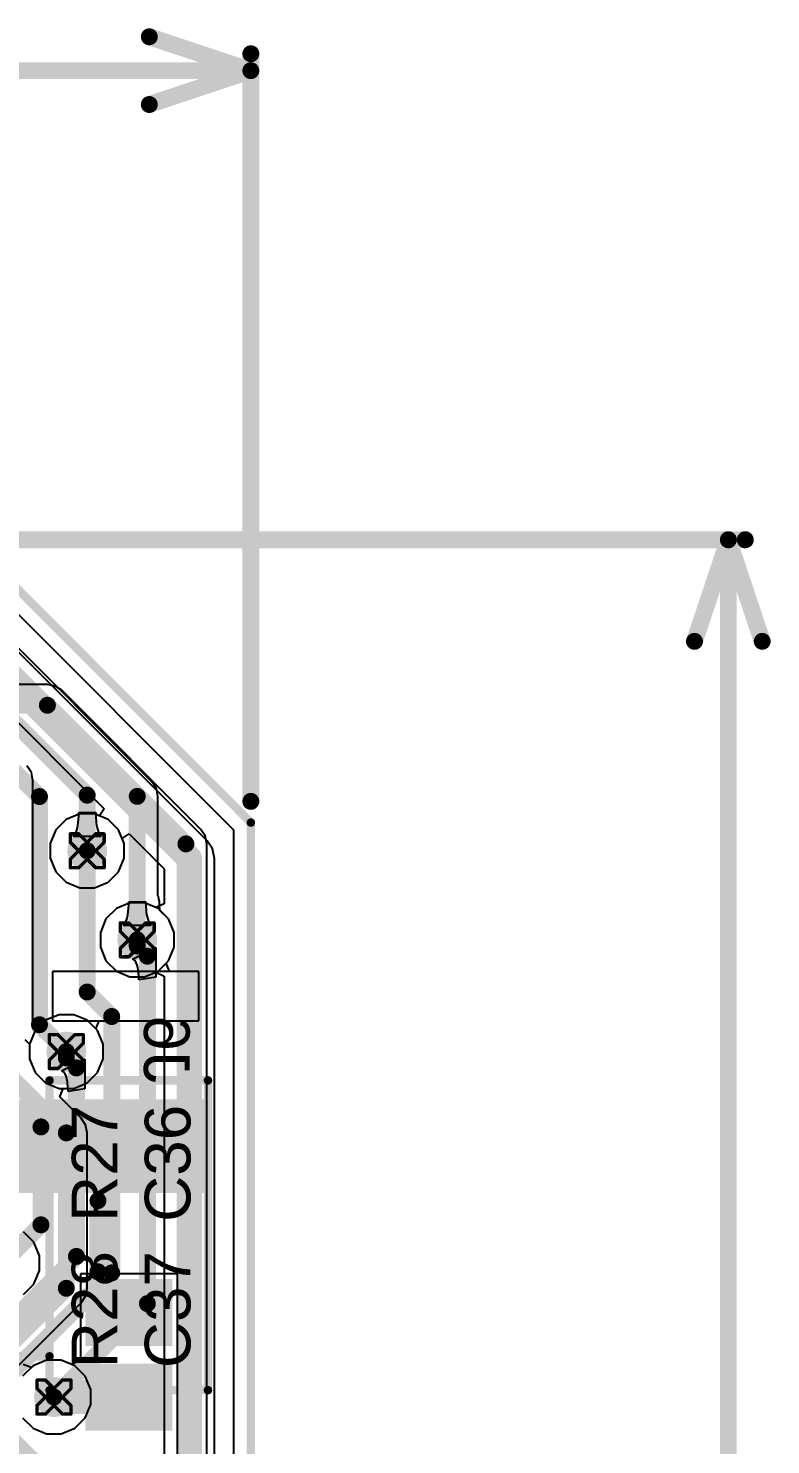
# Model space of a CAD drawing. Header units: inches. Extents: x -6 to 328, y -6 to 90.
# Drawn here: x 33.31 to 44.45, y 23.07 to 44.32 of the extents above; entities that cross this region are included whole.
import ezdxf

# ---------------------------------------------------------------- set-up
doc = ezdxf.new("R2010")
doc.units = ezdxf.units.IN
for name, color, linetype in [('Board Outline', 216, 'Continuous'), ('Bottom Layer', 5, 'Continuous'), ('Bottom Overlay', 54, 'Continuous'), ('Bottom Paste', 16, 'Continuous'), ('Bottom Solder', 6, 'Continuous'), ('Dimensions', 6, 'Continuous'), ('Drill Drawing', 1, 'Continuous'), ('GND', 76, 'Continuous'), ('PWR', 16, 'Continuous'), ('Top Layer', 1, 'Continuous'), ('Top Overlay', 2, 'Continuous'), ('Via Holes', 16, 'Continuous')]:
    doc.layers.add(name, color=color, linetype=linetype)
doc.styles.add('Arial', font='', dxfattribs={"height": 0.2})
doc.styles.get('Arial').set_extended_font_data('Arial')

# ---------------------------------------------------------------- blocks, each defined once
blk = doc.blocks.new('M55_7013242R_B_49')
at = {"layer": 'Bottom Layer'}
for points in [[(-12.62, 3.8), (-11.42, 3.8), (-11.42, 1.1), (-12.62, 1.1)], [(-9.925, 3.3), (-9.125, 3.3), (-9.125, 2.2), (-9.925, 2.2)], [(-8.655, 3.3), (-7.855, 3.3), (-7.855, 2.2), (-8.655, 2.2)]]:
    blk.add_hatch(color=5, dxfattribs=at).paths.add_polyline_path(points)
at = {"layer": 'Bottom Paste'}
for points in [[(-12.62, 3.8), (-11.42, 3.8), (-11.42, 1.1), (-12.62, 1.1)], [(-9.925, 3.3), (-9.125, 3.3), (-9.125, 2.2), (-9.925, 2.2)], [(-8.655, 3.3), (-7.855, 3.3), (-7.855, 2.2), (-8.655, 2.2)]]:
    blk.add_hatch(color=16, dxfattribs=at).paths.add_polyline_path(points)
at = {"layer": 'Bottom Solder'}
for points in [[(-12.722, 3.902), (-11.318, 3.902), (-11.318, 0.998), (-12.722, 0.998)], [(-10.027, 3.402), (-9.023, 3.402), (-9.023, 2.098), (-10.027, 2.098)], [(-8.757, 3.402), (-7.753, 3.402), (-7.753, 2.098), (-8.757, 2.098)]]:
    blk.add_hatch(color=6, dxfattribs=at).paths.add_polyline_path(points)
at = {"layer": 'Bottom Overlay'}
blk.add_lwpolyline([(-10.135, 2.286, 0.254, 0.254, 0), (-11.201, 2.286, 0.254, 0.254, 0)], format="xyseb", dxfattribs=at)
for points in [[(-11.265, 2.286, 0.127, 0.127, 1), (-11.138, 2.286, 0.127, 0.127, 1)], [(-10.198, 2.286, 0.127, 0.127, 1), (-10.071, 2.286, 0.127, 0.127, 1)]]:
    blk.add_lwpolyline(points, format="xyseb", close=True, dxfattribs=at)

msp = doc.modelspace()

# ---------------------------------------------------------------- hatches: boundary and pattern name
at = {"layer": 'Bottom Layer'}
h = msp.add_hatch(color=5, dxfattribs=at)
edge = h.paths.add_edge_path()
edge.add_arc((34.194, 31.984), 0.3, 0, 360)
h = msp.add_hatch(color=5, dxfattribs=at)
edge = h.paths.add_edge_path()
edge.add_arc((34.945, 30.647), 0.3, 0, 360)
h = msp.add_hatch(color=5, dxfattribs=at)
edge = h.paths.add_edge_path()
edge.add_arc((33.881, 28.971), 0.3, 0, 360)
h = msp.add_hatch(color=5, dxfattribs=at)
edge = h.paths.add_edge_path()
edge.add_arc((33.695, 23.788), 0.3, 0, 360)
at = {"layer": 'GND'}
h = msp.add_hatch(color=76, dxfattribs=at)
edge = h.paths.add_edge_path()
edge.add_arc((34.194, 31.984), 0.3, 0, 360)
h = msp.add_hatch(color=76, dxfattribs=at)
edge = h.paths.add_edge_path()
edge.add_arc((34.945, 30.647), 0.3, 0, 360)
h = msp.add_hatch(color=76, dxfattribs=at)
edge = h.paths.add_edge_path()
edge.add_arc((33.881, 28.971), 0.3, 0, 360)
h = msp.add_hatch(color=76, dxfattribs=at)
edge = h.paths.add_edge_path()
edge.add_arc((33.695, 23.788), 0.3, 0, 360)
at = {"layer": 'PWR'}
h = msp.add_hatch(color=16, dxfattribs=at)
edge = h.paths.add_edge_path()
edge.add_arc((34.194, 31.984), 0.3, 0, 360)
h = msp.add_hatch(color=16, dxfattribs=at)
edge = h.paths.add_edge_path()
edge.add_arc((34.945, 30.647), 0.3, 0, 360)
h = msp.add_hatch(color=16, dxfattribs=at)
edge = h.paths.add_edge_path()
edge.add_arc((33.881, 28.971), 0.3, 0, 360)
h = msp.add_hatch(color=16, dxfattribs=at)
edge = h.paths.add_edge_path()
edge.add_arc((33.695, 23.788), 0.3, 0, 360)
at = {"layer": 'Top Layer'}
h = msp.add_hatch(color=1, dxfattribs=at)
edge = h.paths.add_edge_path()
edge.add_arc((34.194, 31.984), 0.3, 0, 360)
h = msp.add_hatch(color=1, dxfattribs=at)
edge = h.paths.add_edge_path()
edge.add_arc((34.945, 30.647), 0.3, 0, 360)
h = msp.add_hatch(color=1, dxfattribs=at)
edge = h.paths.add_edge_path()
edge.add_arc((33.881, 28.971), 0.3, 0, 360)
h = msp.add_hatch(color=1, dxfattribs=at)
edge = h.paths.add_edge_path()
edge.add_arc((33.695, 23.788), 0.3, 0, 360)
at = {"layer": 'Via Holes'}
h = msp.add_hatch(color=7, dxfattribs=at)
edge = h.paths.add_edge_path()
edge.add_arc((34.194, 31.984), 0.15, 0, 360)
h = msp.add_hatch(color=7, dxfattribs=at)
edge = h.paths.add_edge_path()
edge.add_arc((34.945, 30.647), 0.15, 0, 360)
h = msp.add_hatch(color=7, dxfattribs=at)
edge = h.paths.add_edge_path()
edge.add_arc((33.881, 28.971), 0.15, 0, 360)
h = msp.add_hatch(color=7, dxfattribs=at)
edge = h.paths.add_edge_path()
edge.add_arc((33.695, 23.788), 0.15, 0, 360)

# ---------------------------------------------------------------- linework, layer by layer
at = {"layer": 'Board Outline'}
for points in [[(32.407, 36.65, 0.127, 0.127, 0), (36.65, 32.407, 0.127, 0.127, 0)], [(36.65, 32.407, 0.127, 0.127, 0), (36.65, -1.407, 0.127, 0.127, 0)]]:
    msp.add_lwpolyline(points, format="xyseb", dxfattribs=at)
msp.add_lwpolyline([(36.618, 32.407, 0.0635, 0.0635, 1), (36.682, 32.407, 0.0635, 0.0635, 1)], format="xyseb", close=True, dxfattribs=at)
msp.add_lwpolyline([(36.618, 32.407, 0.0635, 0.0635, 1), (36.682, 32.407, 0.0635, 0.0635, 1)], format="xyseb", close=True, dxfattribs=at)
at = {"layer": 'Bottom Layer'}
for p, q in [((32.3, 36.391), (36.391, 32.3)), ((35.164, 33.02), (32.04, 36.144)), ((35.232, 32.919), (35.164, 33.02)), ((35.255, 32.8), (35.232, 32.919)), ((35.255, 31.311), (35.255, 32.8)), ((34.066, 32.502), (34.067, 32.556)), ((34.067, 32.556), (34.321, 32.556)), ((34.321, 32.556), (34.322, 32.502)), ((34.037, 32.294), (34.046, 32.328)), ((34.046, 32.328), (34.054, 32.366)), ((34.054, 32.366), (34.059, 32.407)), ((34.059, 32.407), (34.066, 32.502)), ((34.322, 32.502), (34.328, 32.407)), ((34.328, 32.407), (34.334, 32.366)), ((34.334, 32.366), (34.342, 32.328)), ((34.342, 32.328), (34.351, 32.294)), ((36.391, 32.3), (36.391, -1.3)), ((33.984, 32.198), (34, 32.216)), ((34.404, 32.198), (33.984, 32.198)), ((34, 32.216), (34.014, 32.238)), ((34.014, 32.238), (34.026, 32.264)), ((34.026, 32.264), (34.037, 32.294)), ((34.351, 32.294), (34.361, 32.264)), ((34.361, 32.264), (34.374, 32.238)), ((34.374, 32.238), (34.388, 32.216)), ((34.388, 32.216), (34.404, 32.198)), ((35.262, 31.301), (35.255, 31.311)), ((35.262, 31.3), (35.262, 31.301)), ((35.263, 31.299), (35.262, 31.3)), ((35.271, 31.26), (35.263, 31.299)), ((35.279, 31.222), (35.271, 31.26)), ((34.797, 30.992), (34.804, 31.029)), ((34.804, 31.029), (34.81, 31.071)), ((34.81, 31.071), (34.817, 31.166)), ((34.817, 31.166), (34.818, 31.219)), ((34.818, 31.219), (35.072, 31.219)), ((35.072, 31.219), (35.073, 31.166)), ((35.073, 31.166), (35.079, 31.071)), ((35.079, 31.071), (35.085, 31.029)), ((35.085, 31.029), (35.092, 30.992)), ((35.28, 31.175), (35.279, 31.222)), ((35.285, 31.093), (35.28, 31.175)), ((35.286, 31.09), (35.285, 31.093)), ((35.414, 30.961), (35.286, 31.09)), ((34.735, 30.862), (34.75, 30.88)), ((35.155, 30.862), (34.735, 30.862)), ((34.75, 30.88), (34.765, 30.902)), ((34.765, 30.902), (34.777, 30.928)), ((34.777, 30.928), (34.788, 30.958)), ((34.788, 30.958), (34.797, 30.992)), ((35.092, 30.992), (35.102, 30.958)), ((35.102, 30.958), (35.112, 30.928)), ((35.112, 30.928), (35.125, 30.902)), ((35.125, 30.902), (35.139, 30.88)), ((35.139, 30.88), (35.155, 30.862)), ((35.499, 30.758), (35.414, 30.961)), ((35.499, 30.537), (35.499, 30.758)), ((35.414, 30.334), (35.499, 30.537)), ((35.379, 30.298), (35.414, 30.334)), ((35.431, 30.171), (35.379, 30.298)), ((33.673, 30.171), (33.673, 29.43)), ((35.869, 30.171), (33.673, 30.171)), ((35.869, 30.171), (35.431, 30.171)), ((35.869, 29.43), (35.869, 30.171)), ((35.869, 29.43), (35.869, 30.171)), ((33.673, 29.43), (35.869, 29.43)), ((34.323, 29.312), (34.372, 29.43)), ((34.372, 29.43), (35.869, 29.43)), ((33.258, 29.154), (33.328, 29.084)), ((34.35, 29.285), (34.323, 29.312)), ((34.435, 29.081), (34.35, 29.285)), ((33.328, 29.084), (33.327, 29.081)), ((33.327, 29.081), (33.327, 28.861)), ((34.435, 28.861), (34.435, 29.081)), ((33.327, 28.861), (33.411, 28.657)), ((34.35, 28.657), (34.435, 28.861)), ((33.411, 28.657), (33.567, 28.501)), ((33.567, 28.501), (33.771, 28.417)), ((33.991, 28.417), (34.195, 28.501)), ((34.195, 28.501), (34.35, 28.657)), ((33.771, 28.417), (33.991, 28.417)), ((33.393, 26.11), (33.237, 26.266)), ((33.477, 25.906), (33.393, 26.11)), ((33.477, 25.686), (33.477, 25.906)), ((33.393, 25.482), (33.477, 25.686)), ((35.547, 25.636), (34.091, 25.636)), ((34.091, 25.636), (34.091, 24.493)), ((35.547, 24.493), (35.547, 25.636)), ((33.237, 25.326), (33.393, 25.482)), ((34.091, 24.493), (34.091, 24.481)), ((34.091, 24.481), (34.091, 24.366)), ((35.547, 24.481), (35.547, 24.493)), ((35.547, 24.366), (35.547, 24.481)), ((33.351, 24.229), (33.234, 24.277)), ((33.381, 24.258), (33.351, 24.229)), ((33.584, 24.342), (33.381, 24.258)), ((33.805, 24.342), (33.584, 24.342)), ((33.964, 24.276), (33.805, 24.342)), ((34.075, 24.333), (33.964, 24.276)), ((34.091, 24.351), (34.075, 24.333)), ((34.091, 24.366), (34.091, 24.351)), ((35.547, 24.354), (35.547, 24.366)), ((35.547, 23.211), (35.547, 24.354)), ((35.547, 23.096), (35.547, 23.211)), ((35.547, 23.211), (35.547, 23.211)), ((35.547, 21.941), (35.547, 23.096)), ((35.547, 23.096), (35.547, 23.096))]:
    msp.add_line(p, q, dxfattribs=at)
for points in [[(31.82, 35.924, 0.254, 0.254, 0), (34.945, 32.8, 0.254, 0.254, 0)], [(31.554, 35.457, 0.254, 0.254, 0), (34.194, 32.818, 0.254, 0.254, 0)], [(31.312, 34.963, 0.254, 0.254, 0), (33.478, 32.797, 0.254, 0.254, 0)], [(34.194, 31.984, 0.254, 0.254, 0), (34.194, 32.818, 0.254, 0.254, 0)], [(33.478, 29.374, 0.254, 0.254, 0), (33.478, 32.797, 0.254, 0.254, 0)], [(34.945, 30.647, 0.254, 0.254, 0), (34.945, 32.8, 0.254, 0.254, 0)], [(33.478, 29.374, 0.254, 0.254, 0), (33.881, 28.971, 0.254, 0.254, 0)], [(33.695, 23.788, 0.508, 0.508, 0), (34.819, 23.788, 0.508, 0.508, 0)]]:
    msp.add_lwpolyline(points, format="xyseb", dxfattribs=at)
for points in [[(34.13, 32.818, 0.127, 0.127, 1), (34.257, 32.818, 0.127, 0.127, 1)], [(34.13, 32.818, 0.127, 0.127, 1), (34.257, 32.818, 0.127, 0.127, 1)], [(33.414, 32.797, 0.127, 0.127, 1), (33.541, 32.797, 0.127, 0.127, 1)], [(33.414, 32.797, 0.127, 0.127, 1), (33.541, 32.797, 0.127, 0.127, 1)], [(34.881, 32.8, 0.127, 0.127, 1), (35.008, 32.8, 0.127, 0.127, 1)], [(34.881, 32.8, 0.127, 0.127, 1), (35.008, 32.8, 0.127, 0.127, 1)], [(34.13, 31.984, 0.127, 0.127, 1), (34.257, 31.984, 0.127, 0.127, 1)], [(34.881, 30.647, 0.127, 0.127, 1), (35.008, 30.647, 0.127, 0.127, 1)], [(33.414, 29.374, 0.127, 0.127, 1), (33.541, 29.374, 0.127, 0.127, 1)], [(33.414, 29.374, 0.127, 0.127, 1), (33.541, 29.374, 0.127, 0.127, 1)], [(33.817, 28.971, 0.127, 0.127, 1), (33.944, 28.971, 0.127, 0.127, 1)], [(33.568, 23.788, 0.254, 0.254, 1), (33.822, 23.788, 0.254, 0.254, 1)], [(34.692, 23.788, 0.254, 0.254, 1), (34.946, 23.788, 0.254, 0.254, 1)]]:
    msp.add_lwpolyline(points, format="xyseb", close=True, dxfattribs=at)
at = {"layer": 'Dimensions'}
for points in [[(35.126, 44.196, 0.254, 0.254, 0), (36.65, 43.688, 0.254, 0.254, 0)], [(36.65, 32.725, 0.254, 0.254, 0), (36.65, 43.942, 0.254, 0.254, 0)], [(20.451, 43.688, 0.254, 0.254, 0), (36.65, 43.688, 0.254, 0.254, 0)], [(35.126, 43.18, 0.254, 0.254, 0), (36.65, 43.688, 0.254, 0.254, 0)], [(32.725, 36.65, 0.254, 0.254, 0), (44.069, 36.65, 0.254, 0.254, 0)], [(43.307, 35.126, 0.254, 0.254, 0), (43.815, 36.65, 0.254, 0.254, 0)], [(43.815, 20.451, 0.254, 0.254, 0), (43.815, 36.65, 0.254, 0.254, 0)], [(43.815, 36.65, 0.254, 0.254, 0), (44.323, 35.126, 0.254, 0.254, 0)]]:
    msp.add_lwpolyline(points, format="xyseb", dxfattribs=at)
for points in [[(35.062, 44.196, 0.127, 0.127, 1), (35.189, 44.196, 0.127, 0.127, 1)], [(36.586, 43.942, 0.127, 0.127, 1), (36.713, 43.942, 0.127, 0.127, 1)], [(36.586, 43.688, 0.127, 0.127, 1), (36.713, 43.688, 0.127, 0.127, 1)], [(36.586, 43.688, 0.127, 0.127, 1), (36.713, 43.688, 0.127, 0.127, 1)], [(36.586, 43.688, 0.127, 0.127, 1), (36.713, 43.688, 0.127, 0.127, 1)], [(35.062, 43.18, 0.127, 0.127, 1), (35.189, 43.18, 0.127, 0.127, 1)], [(43.751, 36.65, 0.127, 0.127, 1), (43.879, 36.65, 0.127, 0.127, 1)], [(43.751, 36.65, 0.127, 0.127, 1), (43.879, 36.65, 0.127, 0.127, 1)], [(43.751, 36.65, 0.127, 0.127, 1), (43.879, 36.65, 0.127, 0.127, 1)], [(44.005, 36.65, 0.127, 0.127, 1), (44.133, 36.65, 0.127, 0.127, 1)], [(43.243, 35.126, 0.127, 0.127, 1), (43.37, 35.126, 0.127, 0.127, 1)], [(44.26, 35.126, 0.127, 0.127, 1), (44.386, 35.126, 0.127, 0.127, 1)], [(36.586, 32.725, 0.127, 0.127, 1), (36.713, 32.725, 0.127, 0.127, 1)]]:
    msp.add_lwpolyline(points, format="xyseb", close=True, dxfattribs=at)
at = {"layer": 'Drill Drawing'}
for points in [[(33.94, 32.111, 0.0508, 0.0508, 0), (33.94, 32.238, 0.0508, 0.0508, 0)], [(33.94, 32.238, 0.0508, 0.0508, 0), (34.067, 32.238, 0.0508, 0.0508, 0)], [(33.94, 32.111, 0.0508, 0.0508, 0), (34.067, 31.984, 0.0508, 0.0508, 0)], [(34.067, 32.238, 0.0508, 0.0508, 0), (34.194, 32.111, 0.0508, 0.0508, 0)], [(34.194, 32.111, 0.0508, 0.0508, 0), (34.321, 32.238, 0.0508, 0.0508, 0)], [(34.321, 32.238, 0.0508, 0.0508, 0), (34.448, 32.238, 0.0508, 0.0508, 0)], [(34.321, 31.984, 0.0508, 0.0508, 0), (34.448, 32.111, 0.0508, 0.0508, 0)], [(34.448, 32.111, 0.0508, 0.0508, 0), (34.448, 32.238, 0.0508, 0.0508, 0)], [(33.94, 31.857, 0.0508, 0.0508, 0), (34.067, 31.984, 0.0508, 0.0508, 0)], [(33.94, 31.73, 0.0508, 0.0508, 0), (33.94, 31.857, 0.0508, 0.0508, 0)], [(34.067, 31.73, 0.0508, 0.0508, 0), (34.194, 31.857, 0.0508, 0.0508, 0)], [(34.194, 31.857, 0.0508, 0.0508, 0), (34.321, 31.73, 0.0508, 0.0508, 0)], [(34.321, 31.984, 0.0508, 0.0508, 0), (34.448, 31.857, 0.0508, 0.0508, 0)], [(34.448, 31.73, 0.0508, 0.0508, 0), (34.448, 31.857, 0.0508, 0.0508, 0)], [(33.94, 31.73, 0.0508, 0.0508, 0), (34.067, 31.73, 0.0508, 0.0508, 0)], [(34.321, 31.73, 0.0508, 0.0508, 0), (34.448, 31.73, 0.0508, 0.0508, 0)], [(34.691, 30.774, 0.0508, 0.0508, 0), (34.691, 30.901, 0.0508, 0.0508, 0)], [(34.691, 30.901, 0.0508, 0.0508, 0), (34.818, 30.901, 0.0508, 0.0508, 0)], [(34.818, 30.901, 0.0508, 0.0508, 0), (34.945, 30.774, 0.0508, 0.0508, 0)], [(34.945, 30.774, 0.0508, 0.0508, 0), (35.072, 30.901, 0.0508, 0.0508, 0)], [(35.072, 30.901, 0.0508, 0.0508, 0), (35.199, 30.901, 0.0508, 0.0508, 0)], [(35.199, 30.774, 0.0508, 0.0508, 0), (35.199, 30.901, 0.0508, 0.0508, 0)], [(34.691, 30.774, 0.0508, 0.0508, 0), (34.818, 30.647, 0.0508, 0.0508, 0)], [(34.691, 30.52, 0.0508, 0.0508, 0), (34.818, 30.647, 0.0508, 0.0508, 0)], [(35.072, 30.647, 0.0508, 0.0508, 0), (35.199, 30.774, 0.0508, 0.0508, 0)], [(35.072, 30.647, 0.0508, 0.0508, 0), (35.199, 30.52, 0.0508, 0.0508, 0)], [(34.691, 30.393, 0.0508, 0.0508, 0), (34.691, 30.52, 0.0508, 0.0508, 0)], [(34.691, 30.393, 0.0508, 0.0508, 0), (34.818, 30.393, 0.0508, 0.0508, 0)], [(34.818, 30.393, 0.0508, 0.0508, 0), (34.945, 30.52, 0.0508, 0.0508, 0)], [(34.945, 30.52, 0.0508, 0.0508, 0), (35.072, 30.393, 0.0508, 0.0508, 0)], [(35.072, 30.393, 0.0508, 0.0508, 0), (35.199, 30.393, 0.0508, 0.0508, 0)], [(35.199, 30.393, 0.0508, 0.0508, 0), (35.199, 30.52, 0.0508, 0.0508, 0)], [(33.627, 29.098, 0.0508, 0.0508, 0), (33.627, 29.225, 0.0508, 0.0508, 0)], [(33.627, 29.225, 0.0508, 0.0508, 0), (33.754, 29.225, 0.0508, 0.0508, 0)], [(33.627, 29.098, 0.0508, 0.0508, 0), (33.754, 28.971, 0.0508, 0.0508, 0)], [(33.754, 29.225, 0.0508, 0.0508, 0), (33.881, 29.098, 0.0508, 0.0508, 0)], [(33.881, 29.098, 0.0508, 0.0508, 0), (34.008, 29.225, 0.0508, 0.0508, 0)], [(34.008, 29.225, 0.0508, 0.0508, 0), (34.135, 29.225, 0.0508, 0.0508, 0)], [(34.008, 28.971, 0.0508, 0.0508, 0), (34.135, 29.098, 0.0508, 0.0508, 0)], [(34.135, 29.098, 0.0508, 0.0508, 0), (34.135, 29.225, 0.0508, 0.0508, 0)], [(33.627, 28.844, 0.0508, 0.0508, 0), (33.754, 28.971, 0.0508, 0.0508, 0)], [(34.008, 28.971, 0.0508, 0.0508, 0), (34.135, 28.844, 0.0508, 0.0508, 0)], [(33.627, 28.717, 0.0508, 0.0508, 0), (33.627, 28.844, 0.0508, 0.0508, 0)], [(33.627, 28.717, 0.0508, 0.0508, 0), (33.754, 28.717, 0.0508, 0.0508, 0)], [(33.754, 28.717, 0.0508, 0.0508, 0), (33.881, 28.844, 0.0508, 0.0508, 0)], [(33.881, 28.844, 0.0508, 0.0508, 0), (34.008, 28.717, 0.0508, 0.0508, 0)], [(34.008, 28.717, 0.0508, 0.0508, 0), (34.135, 28.717, 0.0508, 0.0508, 0)], [(34.135, 28.717, 0.0508, 0.0508, 0), (34.135, 28.844, 0.0508, 0.0508, 0)], [(33.441, 23.915, 0.0508, 0.0508, 0), (33.441, 24.042, 0.0508, 0.0508, 0)], [(33.441, 24.042, 0.0508, 0.0508, 0), (33.568, 24.042, 0.0508, 0.0508, 0)], [(33.568, 24.042, 0.0508, 0.0508, 0), (33.695, 23.915, 0.0508, 0.0508, 0)], [(33.695, 23.915, 0.0508, 0.0508, 0), (33.822, 24.042, 0.0508, 0.0508, 0)], [(33.822, 24.042, 0.0508, 0.0508, 0), (33.949, 24.042, 0.0508, 0.0508, 0)], [(33.949, 23.915, 0.0508, 0.0508, 0), (33.949, 24.042, 0.0508, 0.0508, 0)], [(33.441, 23.915, 0.0508, 0.0508, 0), (33.568, 23.788, 0.0508, 0.0508, 0)], [(33.441, 23.661, 0.0508, 0.0508, 0), (33.568, 23.788, 0.0508, 0.0508, 0)], [(33.822, 23.788, 0.0508, 0.0508, 0), (33.949, 23.915, 0.0508, 0.0508, 0)], [(33.822, 23.788, 0.0508, 0.0508, 0), (33.949, 23.661, 0.0508, 0.0508, 0)], [(33.441, 23.534, 0.0508, 0.0508, 0), (33.441, 23.661, 0.0508, 0.0508, 0)], [(33.568, 23.534, 0.0508, 0.0508, 0), (33.695, 23.661, 0.0508, 0.0508, 0)], [(33.695, 23.661, 0.0508, 0.0508, 0), (33.822, 23.534, 0.0508, 0.0508, 0)], [(33.949, 23.534, 0.0508, 0.0508, 0), (33.949, 23.661, 0.0508, 0.0508, 0)], [(33.441, 23.534, 0.0508, 0.0508, 0), (33.568, 23.534, 0.0508, 0.0508, 0)], [(33.822, 23.534, 0.0508, 0.0508, 0), (33.949, 23.534, 0.0508, 0.0508, 0)]]:
    msp.add_lwpolyline(points, format="xyseb", dxfattribs=at)
for points in [[(33.927, 32.238, 0.0254, 0.0254, 1), (33.952, 32.238, 0.0254, 0.0254, 1)], [(33.927, 32.238, 0.0254, 0.0254, 1), (33.952, 32.238, 0.0254, 0.0254, 1)], [(33.927, 32.111, 0.0254, 0.0254, 1), (33.952, 32.111, 0.0254, 0.0254, 1)], [(33.927, 32.111, 0.0254, 0.0254, 1), (33.952, 32.111, 0.0254, 0.0254, 1)], [(34.054, 32.238, 0.0254, 0.0254, 1), (34.079, 32.238, 0.0254, 0.0254, 1)], [(34.054, 32.238, 0.0254, 0.0254, 1), (34.079, 32.238, 0.0254, 0.0254, 1)], [(34.181, 32.111, 0.0254, 0.0254, 1), (34.206, 32.111, 0.0254, 0.0254, 1)], [(34.181, 32.111, 0.0254, 0.0254, 1), (34.206, 32.111, 0.0254, 0.0254, 1)], [(34.308, 32.238, 0.0254, 0.0254, 1), (34.333, 32.238, 0.0254, 0.0254, 1)], [(34.308, 32.238, 0.0254, 0.0254, 1), (34.333, 32.238, 0.0254, 0.0254, 1)], [(34.435, 32.238, 0.0254, 0.0254, 1), (34.46, 32.238, 0.0254, 0.0254, 1)], [(34.435, 32.238, 0.0254, 0.0254, 1), (34.46, 32.238, 0.0254, 0.0254, 1)], [(34.435, 32.111, 0.0254, 0.0254, 1), (34.46, 32.111, 0.0254, 0.0254, 1)], [(34.435, 32.111, 0.0254, 0.0254, 1), (34.46, 32.111, 0.0254, 0.0254, 1)], [(33.927, 31.857, 0.0254, 0.0254, 1), (33.952, 31.857, 0.0254, 0.0254, 1)], [(33.927, 31.857, 0.0254, 0.0254, 1), (33.952, 31.857, 0.0254, 0.0254, 1)], [(34.054, 31.984, 0.0254, 0.0254, 1), (34.079, 31.984, 0.0254, 0.0254, 1)], [(34.054, 31.984, 0.0254, 0.0254, 1), (34.079, 31.984, 0.0254, 0.0254, 1)], [(34.181, 31.857, 0.0254, 0.0254, 1), (34.206, 31.857, 0.0254, 0.0254, 1)], [(34.181, 31.857, 0.0254, 0.0254, 1), (34.206, 31.857, 0.0254, 0.0254, 1)], [(34.308, 31.984, 0.0254, 0.0254, 1), (34.333, 31.984, 0.0254, 0.0254, 1)], [(34.308, 31.984, 0.0254, 0.0254, 1), (34.333, 31.984, 0.0254, 0.0254, 1)], [(34.435, 31.857, 0.0254, 0.0254, 1), (34.46, 31.857, 0.0254, 0.0254, 1)], [(34.435, 31.857, 0.0254, 0.0254, 1), (34.46, 31.857, 0.0254, 0.0254, 1)], [(33.927, 31.73, 0.0254, 0.0254, 1), (33.952, 31.73, 0.0254, 0.0254, 1)], [(33.927, 31.73, 0.0254, 0.0254, 1), (33.952, 31.73, 0.0254, 0.0254, 1)], [(34.054, 31.73, 0.0254, 0.0254, 1), (34.079, 31.73, 0.0254, 0.0254, 1)], [(34.054, 31.73, 0.0254, 0.0254, 1), (34.079, 31.73, 0.0254, 0.0254, 1)], [(34.308, 31.73, 0.0254, 0.0254, 1), (34.333, 31.73, 0.0254, 0.0254, 1)], [(34.308, 31.73, 0.0254, 0.0254, 1), (34.333, 31.73, 0.0254, 0.0254, 1)], [(34.435, 31.73, 0.0254, 0.0254, 1), (34.46, 31.73, 0.0254, 0.0254, 1)], [(34.435, 31.73, 0.0254, 0.0254, 1), (34.46, 31.73, 0.0254, 0.0254, 1)], [(34.678, 30.901, 0.0254, 0.0254, 1), (34.703, 30.901, 0.0254, 0.0254, 1)], [(34.678, 30.901, 0.0254, 0.0254, 1), (34.703, 30.901, 0.0254, 0.0254, 1)], [(34.805, 30.901, 0.0254, 0.0254, 1), (34.83, 30.901, 0.0254, 0.0254, 1)], [(34.805, 30.901, 0.0254, 0.0254, 1), (34.83, 30.901, 0.0254, 0.0254, 1)], [(35.059, 30.901, 0.0254, 0.0254, 1), (35.084, 30.901, 0.0254, 0.0254, 1)], [(35.059, 30.901, 0.0254, 0.0254, 1), (35.084, 30.901, 0.0254, 0.0254, 1)], [(35.186, 30.901, 0.0254, 0.0254, 1), (35.211, 30.901, 0.0254, 0.0254, 1)], [(35.186, 30.901, 0.0254, 0.0254, 1), (35.211, 30.901, 0.0254, 0.0254, 1)], [(34.678, 30.774, 0.0254, 0.0254, 1), (34.703, 30.774, 0.0254, 0.0254, 1)], [(34.678, 30.774, 0.0254, 0.0254, 1), (34.703, 30.774, 0.0254, 0.0254, 1)], [(34.805, 30.647, 0.0254, 0.0254, 1), (34.83, 30.647, 0.0254, 0.0254, 1)], [(34.805, 30.647, 0.0254, 0.0254, 1), (34.83, 30.647, 0.0254, 0.0254, 1)], [(34.932, 30.774, 0.0254, 0.0254, 1), (34.957, 30.774, 0.0254, 0.0254, 1)], [(34.932, 30.774, 0.0254, 0.0254, 1), (34.957, 30.774, 0.0254, 0.0254, 1)], [(35.059, 30.647, 0.0254, 0.0254, 1), (35.084, 30.647, 0.0254, 0.0254, 1)], [(35.059, 30.647, 0.0254, 0.0254, 1), (35.084, 30.647, 0.0254, 0.0254, 1)], [(35.186, 30.774, 0.0254, 0.0254, 1), (35.211, 30.774, 0.0254, 0.0254, 1)], [(35.186, 30.774, 0.0254, 0.0254, 1), (35.211, 30.774, 0.0254, 0.0254, 1)], [(34.678, 30.52, 0.0254, 0.0254, 1), (34.703, 30.52, 0.0254, 0.0254, 1)], [(34.678, 30.52, 0.0254, 0.0254, 1), (34.703, 30.52, 0.0254, 0.0254, 1)], [(34.678, 30.393, 0.0254, 0.0254, 1), (34.703, 30.393, 0.0254, 0.0254, 1)], [(34.678, 30.393, 0.0254, 0.0254, 1), (34.703, 30.393, 0.0254, 0.0254, 1)], [(34.805, 30.393, 0.0254, 0.0254, 1), (34.83, 30.393, 0.0254, 0.0254, 1)], [(34.805, 30.393, 0.0254, 0.0254, 1), (34.83, 30.393, 0.0254, 0.0254, 1)], [(34.932, 30.52, 0.0254, 0.0254, 1), (34.957, 30.52, 0.0254, 0.0254, 1)], [(34.932, 30.52, 0.0254, 0.0254, 1), (34.957, 30.52, 0.0254, 0.0254, 1)], [(35.059, 30.393, 0.0254, 0.0254, 1), (35.084, 30.393, 0.0254, 0.0254, 1)], [(35.059, 30.393, 0.0254, 0.0254, 1), (35.084, 30.393, 0.0254, 0.0254, 1)], [(35.186, 30.52, 0.0254, 0.0254, 1), (35.211, 30.52, 0.0254, 0.0254, 1)], [(35.186, 30.52, 0.0254, 0.0254, 1), (35.211, 30.52, 0.0254, 0.0254, 1)], [(35.186, 30.393, 0.0254, 0.0254, 1), (35.211, 30.393, 0.0254, 0.0254, 1)], [(35.186, 30.393, 0.0254, 0.0254, 1), (35.211, 30.393, 0.0254, 0.0254, 1)], [(33.614, 29.225, 0.0254, 0.0254, 1), (33.639, 29.225, 0.0254, 0.0254, 1)], [(33.614, 29.225, 0.0254, 0.0254, 1), (33.639, 29.225, 0.0254, 0.0254, 1)], [(33.614, 29.098, 0.0254, 0.0254, 1), (33.639, 29.098, 0.0254, 0.0254, 1)], [(33.614, 29.098, 0.0254, 0.0254, 1), (33.639, 29.098, 0.0254, 0.0254, 1)], [(33.741, 29.225, 0.0254, 0.0254, 1), (33.766, 29.225, 0.0254, 0.0254, 1)], [(33.741, 29.225, 0.0254, 0.0254, 1), (33.766, 29.225, 0.0254, 0.0254, 1)], [(33.868, 29.098, 0.0254, 0.0254, 1), (33.893, 29.098, 0.0254, 0.0254, 1)], [(33.868, 29.098, 0.0254, 0.0254, 1), (33.893, 29.098, 0.0254, 0.0254, 1)], [(33.995, 29.225, 0.0254, 0.0254, 1), (34.02, 29.225, 0.0254, 0.0254, 1)], [(33.995, 29.225, 0.0254, 0.0254, 1), (34.02, 29.225, 0.0254, 0.0254, 1)], [(34.122, 29.225, 0.0254, 0.0254, 1), (34.147, 29.225, 0.0254, 0.0254, 1)], [(34.122, 29.225, 0.0254, 0.0254, 1), (34.147, 29.225, 0.0254, 0.0254, 1)], [(34.122, 29.098, 0.0254, 0.0254, 1), (34.147, 29.098, 0.0254, 0.0254, 1)], [(34.122, 29.098, 0.0254, 0.0254, 1), (34.147, 29.098, 0.0254, 0.0254, 1)], [(33.741, 28.971, 0.0254, 0.0254, 1), (33.766, 28.971, 0.0254, 0.0254, 1)], [(33.741, 28.971, 0.0254, 0.0254, 1), (33.766, 28.971, 0.0254, 0.0254, 1)], [(33.995, 28.971, 0.0254, 0.0254, 1), (34.02, 28.971, 0.0254, 0.0254, 1)], [(33.995, 28.971, 0.0254, 0.0254, 1), (34.02, 28.971, 0.0254, 0.0254, 1)], [(33.614, 28.844, 0.0254, 0.0254, 1), (33.639, 28.844, 0.0254, 0.0254, 1)], [(33.614, 28.844, 0.0254, 0.0254, 1), (33.639, 28.844, 0.0254, 0.0254, 1)], [(33.614, 28.717, 0.0254, 0.0254, 1), (33.639, 28.717, 0.0254, 0.0254, 1)], [(33.614, 28.717, 0.0254, 0.0254, 1), (33.639, 28.717, 0.0254, 0.0254, 1)], [(33.741, 28.717, 0.0254, 0.0254, 1), (33.766, 28.717, 0.0254, 0.0254, 1)], [(33.741, 28.717, 0.0254, 0.0254, 1), (33.766, 28.717, 0.0254, 0.0254, 1)], [(33.868, 28.844, 0.0254, 0.0254, 1), (33.893, 28.844, 0.0254, 0.0254, 1)], [(33.868, 28.844, 0.0254, 0.0254, 1), (33.893, 28.844, 0.0254, 0.0254, 1)], [(33.995, 28.717, 0.0254, 0.0254, 1), (34.02, 28.717, 0.0254, 0.0254, 1)], [(33.995, 28.717, 0.0254, 0.0254, 1), (34.02, 28.717, 0.0254, 0.0254, 1)], [(34.122, 28.844, 0.0254, 0.0254, 1), (34.147, 28.844, 0.0254, 0.0254, 1)], [(34.122, 28.844, 0.0254, 0.0254, 1), (34.147, 28.844, 0.0254, 0.0254, 1)], [(34.122, 28.717, 0.0254, 0.0254, 1), (34.147, 28.717, 0.0254, 0.0254, 1)], [(34.122, 28.717, 0.0254, 0.0254, 1), (34.147, 28.717, 0.0254, 0.0254, 1)], [(33.428, 24.042, 0.0254, 0.0254, 1), (33.453, 24.042, 0.0254, 0.0254, 1)], [(33.428, 24.042, 0.0254, 0.0254, 1), (33.453, 24.042, 0.0254, 0.0254, 1)], [(33.555, 24.042, 0.0254, 0.0254, 1), (33.58, 24.042, 0.0254, 0.0254, 1)], [(33.555, 24.042, 0.0254, 0.0254, 1), (33.58, 24.042, 0.0254, 0.0254, 1)], [(33.809, 24.042, 0.0254, 0.0254, 1), (33.834, 24.042, 0.0254, 0.0254, 1)], [(33.809, 24.042, 0.0254, 0.0254, 1), (33.834, 24.042, 0.0254, 0.0254, 1)], [(33.936, 24.042, 0.0254, 0.0254, 1), (33.961, 24.042, 0.0254, 0.0254, 1)], [(33.936, 24.042, 0.0254, 0.0254, 1), (33.961, 24.042, 0.0254, 0.0254, 1)], [(33.428, 23.915, 0.0254, 0.0254, 1), (33.453, 23.915, 0.0254, 0.0254, 1)], [(33.428, 23.915, 0.0254, 0.0254, 1), (33.453, 23.915, 0.0254, 0.0254, 1)], [(33.555, 23.788, 0.0254, 0.0254, 1), (33.58, 23.788, 0.0254, 0.0254, 1)], [(33.555, 23.788, 0.0254, 0.0254, 1), (33.58, 23.788, 0.0254, 0.0254, 1)], [(33.682, 23.915, 0.0254, 0.0254, 1), (33.707, 23.915, 0.0254, 0.0254, 1)], [(33.682, 23.915, 0.0254, 0.0254, 1), (33.707, 23.915, 0.0254, 0.0254, 1)], [(33.809, 23.788, 0.0254, 0.0254, 1), (33.834, 23.788, 0.0254, 0.0254, 1)], [(33.809, 23.788, 0.0254, 0.0254, 1), (33.834, 23.788, 0.0254, 0.0254, 1)], [(33.936, 23.915, 0.0254, 0.0254, 1), (33.961, 23.915, 0.0254, 0.0254, 1)], [(33.936, 23.915, 0.0254, 0.0254, 1), (33.961, 23.915, 0.0254, 0.0254, 1)], [(33.428, 23.661, 0.0254, 0.0254, 1), (33.453, 23.661, 0.0254, 0.0254, 1)], [(33.428, 23.661, 0.0254, 0.0254, 1), (33.453, 23.661, 0.0254, 0.0254, 1)], [(33.682, 23.661, 0.0254, 0.0254, 1), (33.707, 23.661, 0.0254, 0.0254, 1)], [(33.682, 23.661, 0.0254, 0.0254, 1), (33.707, 23.661, 0.0254, 0.0254, 1)], [(33.936, 23.661, 0.0254, 0.0254, 1), (33.961, 23.661, 0.0254, 0.0254, 1)], [(33.936, 23.661, 0.0254, 0.0254, 1), (33.961, 23.661, 0.0254, 0.0254, 1)], [(33.428, 23.534, 0.0254, 0.0254, 1), (33.453, 23.534, 0.0254, 0.0254, 1)], [(33.428, 23.534, 0.0254, 0.0254, 1), (33.453, 23.534, 0.0254, 0.0254, 1)], [(33.555, 23.534, 0.0254, 0.0254, 1), (33.58, 23.534, 0.0254, 0.0254, 1)], [(33.555, 23.534, 0.0254, 0.0254, 1), (33.58, 23.534, 0.0254, 0.0254, 1)], [(33.809, 23.534, 0.0254, 0.0254, 1), (33.834, 23.534, 0.0254, 0.0254, 1)], [(33.809, 23.534, 0.0254, 0.0254, 1), (33.834, 23.534, 0.0254, 0.0254, 1)], [(33.936, 23.534, 0.0254, 0.0254, 1), (33.961, 23.534, 0.0254, 0.0254, 1)], [(33.936, 23.534, 0.0254, 0.0254, 1), (33.961, 23.534, 0.0254, 0.0254, 1)]]:
    msp.add_lwpolyline(points, format="xyseb", close=True, dxfattribs=at)
at = {"layer": 'GND'}
for p, q in [((32.3, 36.391), (36.391, 32.3)), ((34.084, 32.538), (33.88, 32.453)), ((34.304, 32.538), (34.084, 32.538)), ((34.508, 32.453), (34.304, 32.538)), ((33.88, 32.453), (33.724, 32.298)), ((34.663, 32.298), (34.508, 32.453)), ((36.391, 32.3), (36.391, -1.3)), ((33.724, 32.298), (33.64, 32.094)), ((33.64, 32.094), (33.64, 31.874)), ((34.748, 32.094), (34.663, 32.298)), ((34.748, 31.874), (34.748, 32.094)), ((33.64, 31.874), (33.724, 31.67)), ((33.724, 31.67), (33.88, 31.514)), ((34.508, 31.514), (34.663, 31.67)), ((34.663, 31.67), (34.748, 31.874)), ((33.88, 31.514), (34.084, 31.43)), ((34.304, 31.43), (34.508, 31.514)), ((34.084, 31.43), (34.304, 31.43)), ((34.631, 31.117), (34.475, 30.961)), ((34.834, 31.201), (34.631, 31.117)), ((35.055, 31.201), (34.834, 31.201)), ((35.259, 31.117), (35.055, 31.201)), ((35.414, 30.961), (35.259, 31.117)), ((34.475, 30.961), (34.391, 30.758)), ((35.499, 30.758), (35.414, 30.961)), ((34.391, 30.758), (34.391, 30.537)), ((35.499, 30.537), (35.499, 30.758)), ((34.391, 30.537), (34.475, 30.334)), ((35.414, 30.334), (35.499, 30.537)), ((34.475, 30.334), (34.631, 30.178)), ((34.631, 30.178), (34.834, 30.093)), ((35.055, 30.093), (35.259, 30.178)), ((35.259, 30.178), (35.414, 30.334)), ((34.834, 30.093), (35.055, 30.093)), ((33.567, 29.441), (33.411, 29.285)), ((33.771, 29.525), (33.567, 29.441)), ((33.991, 29.525), (33.771, 29.525)), ((34.195, 29.441), (33.991, 29.525)), ((34.35, 29.285), (34.195, 29.441)), ((33.411, 29.285), (33.327, 29.081)), ((34.435, 29.081), (34.35, 29.285)), ((33.327, 29.081), (33.327, 28.861)), ((34.435, 28.861), (34.435, 29.081)), ((33.327, 28.861), (33.411, 28.657)), ((34.35, 28.657), (34.435, 28.861)), ((33.411, 28.657), (33.567, 28.501)), ((33.567, 28.501), (33.771, 28.417)), ((33.991, 28.417), (34.195, 28.501)), ((34.195, 28.501), (34.35, 28.657)), ((33.771, 28.417), (33.991, 28.417)), ((33.393, 26.11), (33.237, 26.266)), ((33.477, 25.906), (33.393, 26.11)), ((33.477, 25.686), (33.477, 25.906)), ((33.393, 25.482), (33.477, 25.686)), ((33.237, 25.326), (33.393, 25.482)), ((33.381, 24.258), (33.225, 24.102)), ((33.584, 24.342), (33.381, 24.258)), ((33.805, 24.342), (33.584, 24.342)), ((34.008, 24.258), (33.805, 24.342)), ((34.164, 24.102), (34.008, 24.258)), ((34.249, 23.899), (34.164, 24.102)), ((34.249, 23.678), (34.249, 23.899)), ((34.164, 23.475), (34.249, 23.678)), ((33.225, 23.475), (33.381, 23.319)), ((34.008, 23.319), (34.164, 23.475)), ((33.381, 23.319), (33.584, 23.234)), ((33.584, 23.234), (33.805, 23.234)), ((33.805, 23.234), (34.008, 23.319))]:
    msp.add_line(p, q, dxfattribs=at)
at = {"layer": 'PWR'}
for p, q in [((32.3, 36.391), (36.391, 32.3)), ((35.992, 32.134), (32.006, 36.12)), ((31.585, 35.479), (34.449, 32.615)), ((33.356, 33.158), (33.289, 33.259)), ((33.38, 33.039), (33.356, 33.158)), ((33.38, 29.433), (33.38, 33.039)), ((34.084, 32.538), (33.88, 32.453)), ((34.304, 32.538), (34.084, 32.538)), ((34.377, 32.507), (34.304, 32.538)), ((34.449, 32.615), (34.377, 32.507)), ((33.88, 32.453), (33.724, 32.298)), ((36.391, 32.3), (36.391, -1.3)), ((33.724, 32.298), (33.64, 32.094)), ((33.64, 32.094), (33.64, 31.874)), ((34.717, 32.167), (34.825, 32.239)), ((34.748, 32.094), (34.717, 32.167)), ((34.748, 31.874), (34.748, 32.094)), ((34.825, 32.239), (35.351, 31.713)), ((36.074, 32.012), (35.992, 32.134)), ((36.102, 31.869), (36.074, 32.012)), ((33.64, 31.874), (33.724, 31.67)), ((33.724, 31.67), (33.88, 31.514)), ((34.508, 31.514), (34.663, 31.67)), ((34.663, 31.67), (34.748, 31.874)), ((35.351, 31.713), (35.351, 31.19)), ((36.102, 20.446), (36.102, 31.869)), ((33.88, 31.514), (34.084, 31.43)), ((34.304, 31.43), (34.508, 31.514)), ((34.084, 31.43), (34.304, 31.43)), ((34.631, 31.117), (34.475, 30.961)), ((34.834, 31.201), (34.631, 31.117)), ((35.055, 31.201), (34.834, 31.201)), ((35.224, 31.131), (35.055, 31.201)), ((35.351, 31.19), (35.224, 31.131)), ((34.475, 30.961), (34.391, 30.758)), ((34.391, 30.758), (34.391, 30.537)), ((34.391, 30.537), (34.475, 30.334)), ((34.475, 30.334), (34.631, 30.178)), ((34.631, 30.178), (34.834, 30.093)), ((34.834, 30.093), (35.055, 30.093)), ((35.055, 30.093), (35.224, 30.164)), ((35.224, 30.164), (35.351, 30.104)), ((35.351, 30.104), (35.351, 20.601)), ((33.507, 29.38), (33.38, 29.433)), ((33.567, 29.441), (33.507, 29.38)), ((33.771, 29.525), (33.567, 29.441)), ((33.991, 29.525), (33.771, 29.525)), ((34.195, 29.441), (33.991, 29.525)), ((34.35, 29.285), (34.195, 29.441)), ((34.435, 29.081), (34.35, 29.285)), ((34.435, 28.861), (34.435, 29.081)), ((34.35, 28.657), (34.435, 28.861)), ((33.991, 28.417), (34.195, 28.501)), ((34.195, 28.501), (34.35, 28.657)), ((33.781, 28.29), (33.834, 28.417)), ((34.101, 27.971), (33.781, 28.29)), ((33.834, 28.417), (33.991, 28.417)), ((34.168, 27.87), (34.101, 27.971)), ((34.192, 27.751), (34.168, 27.87)), ((34.192, 25.42), (34.192, 27.751)), ((34.101, 25.2), (34.168, 25.301)), ((34.168, 25.301), (34.192, 25.42)), ((32.926, 24.025), (34.101, 25.2)), ((33.381, 24.258), (33.225, 24.102)), ((33.584, 24.342), (33.381, 24.258)), ((33.805, 24.342), (33.584, 24.342)), ((34.008, 24.258), (33.805, 24.342)), ((34.164, 24.102), (34.008, 24.258)), ((34.249, 23.899), (34.164, 24.102)), ((34.249, 23.678), (34.249, 23.899)), ((34.164, 23.475), (34.249, 23.678)), ((33.225, 23.475), (33.381, 23.319)), ((34.008, 23.319), (34.164, 23.475)), ((33.381, 23.319), (33.584, 23.234)), ((33.584, 23.234), (33.805, 23.234)), ((33.805, 23.234), (34.008, 23.319))]:
    msp.add_line(p, q, dxfattribs=at)
for points in [[(31.741, 35.854, 0.381, 0.381, 0), (35.727, 31.869, 0.381, 0.381, 0)], [(35.727, 20.446, 0.381, 0.381, 0), (35.727, 31.869, 0.381, 0.381, 0)], [(33.069, 28.563, 0.254, 0.254, 0), (33.881, 27.751, 0.254, 0.254, 0)], [(33.881, 25.42, 0.254, 0.254, 0), (33.881, 27.751, 0.254, 0.254, 0)], [(32.615, 24.154, 0.254, 0.254, 0), (33.881, 25.42, 0.254, 0.254, 0)]]:
    msp.add_lwpolyline(points, format="xyseb", dxfattribs=at)
for points in [[(35.631, 31.869, 0.191, 0.191, 1), (35.822, 31.869, 0.191, 0.191, 1)], [(35.631, 31.869, 0.191, 0.191, 1), (35.822, 31.869, 0.191, 0.191, 1)], [(33.817, 27.751, 0.127, 0.127, 1), (33.944, 27.751, 0.127, 0.127, 1)], [(33.817, 27.751, 0.127, 0.127, 1), (33.944, 27.751, 0.127, 0.127, 1)], [(33.817, 25.42, 0.127, 0.127, 1), (33.944, 25.42, 0.127, 0.127, 1)], [(33.817, 25.42, 0.127, 0.127, 1), (33.944, 25.42, 0.127, 0.127, 1)]]:
    msp.add_lwpolyline(points, format="xyseb", close=True, dxfattribs=at)
at = {"layer": 'Top Layer'}
for p, q in [((32.3, 36.391), (36.391, 32.3)), ((33.596, 34.478), (29.049, 34.478)), ((33.715, 34.454), (33.596, 34.478)), ((33.816, 34.387), (33.715, 34.454)), ((35.896, 32.307), (33.816, 34.387)), ((35.963, 32.206), (35.896, 32.307)), ((36.391, 32.3), (36.391, -1.3)), ((35.987, 32.087), (35.963, 32.206)), ((35.987, 19.179), (35.987, 32.087)), ((34.872, 30.356), (35.223, 30.534)), ((35.223, 30.534), (35.224, 30.089)), ((34.891, 30.349), (34.872, 30.356)), ((34.907, 30.336), (34.891, 30.349)), ((34.922, 30.318), (34.907, 30.336)), ((34.934, 30.295), (34.922, 30.318)), ((34.945, 30.267), (34.934, 30.295)), ((34.954, 30.234), (34.945, 30.267)), ((34.961, 30.195), (34.954, 30.234)), ((34.969, 30.103), (34.961, 30.195)), ((34.97, 30.048), (34.969, 30.103)), ((35.224, 30.089), (34.97, 30.048)), ((33.808, 28.68), (34.159, 28.858)), ((34.159, 28.858), (34.16, 28.412)), ((33.827, 28.672), (33.808, 28.68)), ((33.843, 28.66), (33.827, 28.672)), ((33.858, 28.642), (33.843, 28.66)), ((33.871, 28.619), (33.858, 28.642)), ((33.881, 28.591), (33.871, 28.619)), ((33.89, 28.557), (33.881, 28.591)), ((33.897, 28.519), (33.89, 28.557)), ((33.905, 28.426), (33.897, 28.519)), ((33.906, 28.372), (33.905, 28.426)), ((34.16, 28.412), (33.906, 28.372))]:
    msp.add_line(p, q, dxfattribs=at)
for points in [[(29.049, 34.167, 0.254, 0.254, 0), (33.596, 34.167, 0.254, 0.254, 0)], [(33.596, 34.167, 0.254, 0.254, 0), (35.676, 32.087, 0.254, 0.254, 0)], [(34.194, 29.865, 0.254, 0.254, 0), (34.194, 31.984, 0.254, 0.254, 0)], [(35.676, 18.708, 0.254, 0.254, 0), (35.676, 32.087, 0.254, 0.254, 0)], [(34.945, 30.554, 0.254, 0.254, 0), (34.945, 30.647, 0.254, 0.254, 0)], [(34.945, 30.554, 0.254, 0.254, 0), (35.097, 30.402, 0.254, 0.254, 0)], [(35.097, 25.19, 0.254, 0.254, 0), (35.097, 30.402, 0.254, 0.254, 0)], [(34.194, 29.865, 0.254, 0.254, 0), (34.562, 29.497, 0.254, 0.254, 0)], [(34.562, 25.651, 0.254, 0.254, 0), (34.562, 29.497, 0.254, 0.254, 0)], [(33.881, 28.877, 0.254, 0.254, 0), (33.881, 28.971, 0.254, 0.254, 0)], [(33.881, 28.877, 0.254, 0.254, 0), (34.033, 28.726, 0.254, 0.254, 0)], [(34.033, 25.898, 0.254, 0.254, 0), (34.033, 28.726, 0.254, 0.254, 0)], [(33.167, 28.174, 0.254, 0.254, 0), (33.5, 27.841, 0.254, 0.254, 0)], [(33.5, 26.372, 0.254, 0.254, 0), (33.5, 27.841, 0.254, 0.254, 0)], [(32.923, 25.796, 0.254, 0.254, 0), (33.5, 26.372, 0.254, 0.254, 0)], [(31.923, 23.788, 0.254, 0.254, 0), (34.033, 25.898, 0.254, 0.254, 0)], [(33.013, 24.102, 0.254, 0.254, 0), (34.562, 25.651, 0.254, 0.254, 0)], [(33.695, 23.788, 0.254, 0.254, 0), (35.097, 25.19, 0.254, 0.254, 0)], [(33.013, 23.201, 0.254, 0.254, 0), (33.695, 22.519, 0.254, 0.254, 0)]]:
    msp.add_lwpolyline(points, format="xyseb", dxfattribs=at)
for points in [[(33.533, 34.167, 0.127, 0.127, 1), (33.66, 34.167, 0.127, 0.127, 1)], [(33.533, 34.167, 0.127, 0.127, 1), (33.66, 34.167, 0.127, 0.127, 1)], [(34.13, 31.984, 0.127, 0.127, 1), (34.257, 31.984, 0.127, 0.127, 1)], [(35.612, 32.087, 0.127, 0.127, 1), (35.739, 32.087, 0.127, 0.127, 1)], [(35.612, 32.087, 0.127, 0.127, 1), (35.739, 32.087, 0.127, 0.127, 1)], [(34.881, 30.647, 0.127, 0.127, 1), (35.008, 30.647, 0.127, 0.127, 1)], [(34.881, 30.554, 0.127, 0.127, 1), (35.008, 30.554, 0.127, 0.127, 1)], [(34.881, 30.554, 0.127, 0.127, 1), (35.008, 30.554, 0.127, 0.127, 1)], [(35.033, 30.402, 0.127, 0.127, 1), (35.16, 30.402, 0.127, 0.127, 1)], [(35.033, 30.402, 0.127, 0.127, 1), (35.16, 30.402, 0.127, 0.127, 1)], [(34.13, 29.865, 0.127, 0.127, 1), (34.257, 29.865, 0.127, 0.127, 1)], [(34.13, 29.865, 0.127, 0.127, 1), (34.257, 29.865, 0.127, 0.127, 1)], [(34.498, 29.497, 0.127, 0.127, 1), (34.625, 29.497, 0.127, 0.127, 1)], [(34.498, 29.497, 0.127, 0.127, 1), (34.625, 29.497, 0.127, 0.127, 1)], [(33.817, 28.971, 0.127, 0.127, 1), (33.944, 28.971, 0.127, 0.127, 1)], [(33.817, 28.877, 0.127, 0.127, 1), (33.944, 28.877, 0.127, 0.127, 1)], [(33.817, 28.877, 0.127, 0.127, 1), (33.944, 28.877, 0.127, 0.127, 1)], [(33.969, 28.726, 0.127, 0.127, 1), (34.096, 28.726, 0.127, 0.127, 1)], [(33.969, 28.726, 0.127, 0.127, 1), (34.096, 28.726, 0.127, 0.127, 1)], [(33.436, 27.841, 0.127, 0.127, 1), (33.563, 27.841, 0.127, 0.127, 1)], [(33.436, 27.841, 0.127, 0.127, 1), (33.563, 27.841, 0.127, 0.127, 1)], [(33.436, 26.372, 0.127, 0.127, 1), (33.563, 26.372, 0.127, 0.127, 1)], [(33.436, 26.372, 0.127, 0.127, 1), (33.563, 26.372, 0.127, 0.127, 1)], [(33.969, 25.898, 0.127, 0.127, 1), (34.096, 25.898, 0.127, 0.127, 1)], [(33.969, 25.898, 0.127, 0.127, 1), (34.096, 25.898, 0.127, 0.127, 1)], [(34.498, 25.651, 0.127, 0.127, 1), (34.625, 25.651, 0.127, 0.127, 1)], [(34.498, 25.651, 0.127, 0.127, 1), (34.625, 25.651, 0.127, 0.127, 1)], [(35.033, 25.19, 0.127, 0.127, 1), (35.16, 25.19, 0.127, 0.127, 1)], [(35.033, 25.19, 0.127, 0.127, 1), (35.16, 25.19, 0.127, 0.127, 1)], [(33.631, 23.788, 0.127, 0.127, 1), (33.758, 23.788, 0.127, 0.127, 1)]]:
    msp.add_lwpolyline(points, format="xyseb", close=True, dxfattribs=at)
at = {"layer": 'Top Overlay'}
for points in [[(33.629, 23.891, 0.127, 0.127, 0), (33.629, 28.539, 0.127, 0.127, 0)], [(33.629, 28.539, 0.127, 0.127, 0), (36.006, 28.539, 0.127, 0.127, 0)], [(36.006, 23.891, 0.127, 0.127, 0), (36.006, 28.539, 0.127, 0.127, 0)], [(29.432, 24.399, 0.127, 0.127, 0), (33.629, 24.399, 0.127, 0.127, 0)], [(33.629, 23.891, 0.127, 0.127, 0), (36.006, 23.891, 0.127, 0.127, 0)]]:
    msp.add_lwpolyline(points, format="xyseb", dxfattribs=at)
for points in [[(33.597, 28.539, 0.0635, 0.0635, 1), (33.66, 28.539, 0.0635, 0.0635, 1)], [(33.597, 28.539, 0.0635, 0.0635, 1), (33.66, 28.539, 0.0635, 0.0635, 1)], [(35.974, 28.539, 0.0635, 0.0635, 1), (36.038, 28.539, 0.0635, 0.0635, 1)], [(35.974, 28.539, 0.0635, 0.0635, 1), (36.038, 28.539, 0.0635, 0.0635, 1)], [(33.597, 24.399, 0.0635, 0.0635, 1), (33.66, 24.399, 0.0635, 0.0635, 1)], [(33.597, 23.891, 0.0635, 0.0635, 1), (33.66, 23.891, 0.0635, 0.0635, 1)], [(33.597, 23.891, 0.0635, 0.0635, 1), (33.66, 23.891, 0.0635, 0.0635, 1)], [(35.974, 23.891, 0.0635, 0.0635, 1), (36.038, 23.891, 0.0635, 0.0635, 1)], [(35.974, 23.891, 0.0635, 0.0635, 1), (36.038, 23.891, 0.0635, 0.0635, 1)]]:
    msp.add_lwpolyline(points, format="xyseb", close=True, dxfattribs=at)

# ---------------------------------------------------------------- block references
at = {"rotation": 270}
msp.add_blockref('M55_7013242R_B_49', (32.069, 15.533), dxfattribs=at)

# ---------------------------------------------------------------- texts
at = {"layer": 'Bottom Overlay', "style": 'Arial', "text_generation_flag": 2}
msp.add_text('J6', height=0.6858, rotation=270, dxfattribs=at).set_placement((35.045, 28.498))
at = {"layer": 'Top Overlay', "style": 'Arial'}
for s, p in [('R27', (34.648, 26.416)), ('C36', (35.743, 26.416)), ('R28', (34.647, 24.222)), ('C37', (35.743, 24.222))]:
    msp.add_text(s, height=0.6858, rotation=90, dxfattribs=at).set_placement(p)

doc.saveas('drawing.dxf')
